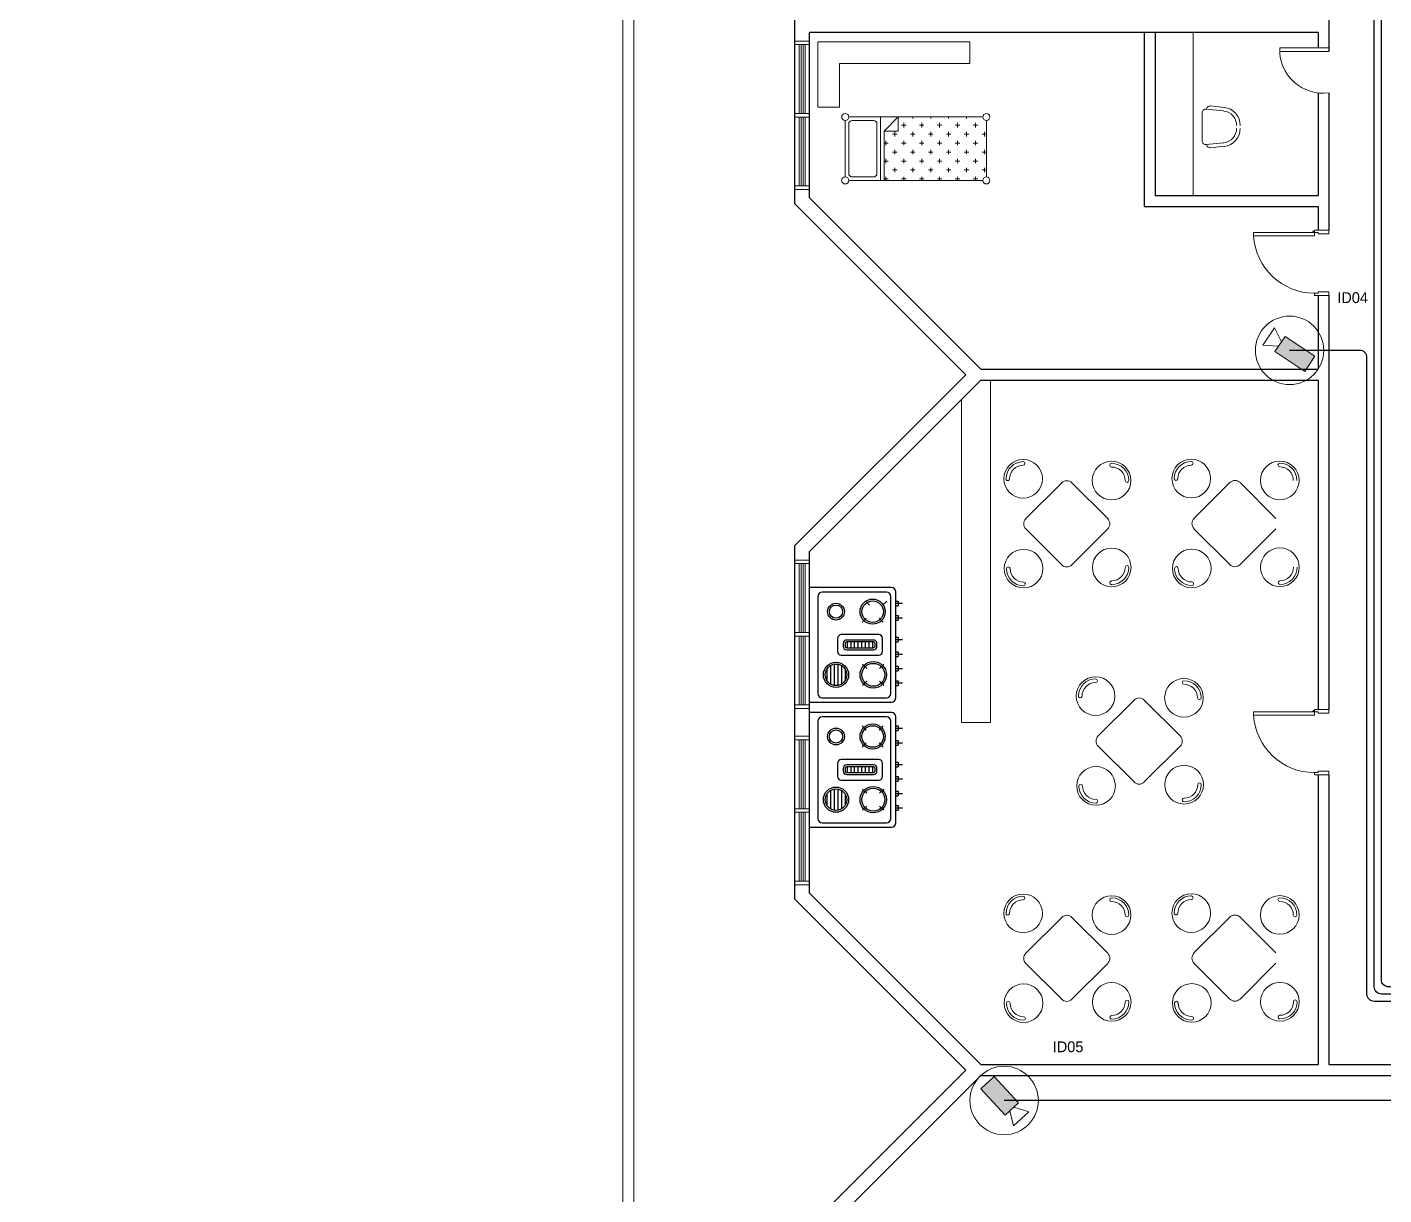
# Model space of a CAD drawing. Extents: x -59 to 582, y -1177 to 100.
# Drawn here: x -2.9 to 15.83, y -51.55 to -35.43 of the extents above; entities that cross this region are included whole.
import ezdxf
from ezdxf.enums import TextEntityAlignment as Align

# ---------------------------------------------------------------- set-up
doc = ezdxf.new("R2010")
doc.units = 0
doc.header["$LTSCALE"] = 0.15
doc.layers.get('0').update_dxf_attribs({"color": 252})
for name, color, linetype in [('0 CCTV', 252, 'Continuous'), ('0 sockets', 252, 'Continuous'), ('AUTOINCR', 7, 'Continuous'), ('CCTV', 4, 'Continuous'), ('FIX', 252, 'Continuous')]:
    doc.layers.add(name, color=color, linetype=linetype)
for name, color, linetype, lineweight in [('anal', 252, 'Continuous', 20), ('DOOR', 252, 'Continuous', 20), ('E-LT-CKT-NM', 7, 'Continuous', 30), ('FUR', 252, 'Continuous', 9), ('sofa', 252, 'Continuous', 9), ('T-CCTV', 7, 'Continuous', 0), ('wall', 252, 'Continuous', 30)]:
    doc.layers.add(name, color=color, linetype=linetype, lineweight=lineweight)
doc.styles.add('SDC-TEXT-ARB', font='sdc-arb.shx')

# ---------------------------------------------------------------- blocks, each defined once
blk = doc.blocks.new('D90')
at = {"layer": 'DOOR'}
for points in [[(0.03, 0.2), (0.03, 1.04), (0.078, 1.04), (0.078, 0.2)], [(0.03, 0.2), (0, 0.2), (0, 0), (0.05, 0), (0.05, 0.15), (0.03, 0.15)], [(0.87, 0.2), (0.9, 0.2), (0.9, 0), (0.85, 0), (0.85, 0.15), (0.87, 0.15)]]:
    blk.add_lwpolyline(points, close=True, dxfattribs=at)
blk.add_circle((0.02, 0.21), 0.01, dxfattribs=at)
blk.add_arc((0.025, 0.197), 0.845, 0.2218, 86.3889, dxfattribs=at)
blk = doc.blocks.new('*X25')
at = {"color": 0}
for p, q in [((0.15, 0.5376), (0.15, 0.6673)), ((0.175, 0.5287), (0.175, 0.6762)), ((0.2, 0.5288), (0.2, 0.6761)), ((0.225, 0.5379), (0.225, 0.667)), ((0.125, 0.5611), (0.125, 0.6438)), ((0.25, 0.5618), (0.25, 0.6431))]:
    blk.add_line(p, q, dxfattribs=at)
blk = doc.blocks.new('ARCH')
at = {"layer": 'anal'}
for p, q in [((5.325, 326.925), (5.325, 377.4)), ((5.475, 327.075), (5.475, 368.325)), ((7.8, 353.208), (7.7, 353.208)), ((7.8, 353.208), (7.9, 353.208)), ((7.7, 353.158), (7.9, 353.158)), ((7.76, 352.208), (7.76, 353.158)), ((7.785, 352.208), (7.785, 353.158)), ((7.8, 353.158), (7.9, 353.158)), ((7.815, 352.208), (7.815, 353.158)), ((7.84, 352.208), (7.84, 353.158)), ((7.7, 352.208), (7.9, 352.208)), ((7.7, 352.158), (7.9, 352.158)), ((7.76, 351.208), (7.76, 352.158)), ((7.785, 351.208), (7.785, 352.158)), ((7.815, 351.208), (7.815, 352.158)), ((7.84, 351.208), (7.84, 352.158)), ((7.9, 352.208), (7.9, 352.158)), ((7.7, 351.208), (7.9, 351.208)), ((7.8, 351.158), (7.7, 351.158)), ((7.8, 351.208), (7.9, 351.208)), ((7.8, 351.158), (7.9, 351.158)), ((7.8, 346.042), (7.7, 346.042)), ((7.7, 345.992), (7.9, 345.992)), ((7.76, 345.042), (7.76, 345.992)), ((7.785, 345.042), (7.785, 345.992)), ((7.8, 346.042), (7.9, 346.042)), ((7.8, 345.992), (7.9, 345.992)), ((7.815, 345.042), (7.815, 345.992)), ((7.84, 345.042), (7.84, 345.992)), ((7.7, 345.042), (7.9, 345.042)), ((7.7, 344.992), (7.9, 344.992)), ((7.76, 344.042), (7.76, 344.992)), ((7.785, 344.042), (7.785, 344.992)), ((7.815, 344.042), (7.815, 344.992)), ((7.84, 344.042), (7.84, 344.992)), ((7.9, 345.042), (7.9, 344.992)), ((7.7, 344.042), (7.9, 344.042)), ((7.8, 344.042), (7.9, 344.042)), ((7.8, 343.992), (7.7, 343.992)), ((7.8, 343.992), (7.9, 343.992)), ((7.8, 343.608), (7.7, 343.608)), ((7.7, 343.558), (7.9, 343.558)), ((7.76, 342.608), (7.76, 343.558)), ((7.785, 342.608), (7.785, 343.558)), ((7.8, 343.608), (7.9, 343.608)), ((7.8, 343.558), (7.9, 343.558)), ((7.815, 342.608), (7.815, 343.558)), ((7.84, 342.608), (7.84, 343.558)), ((7.7, 342.608), (7.9, 342.608)), ((7.7, 342.558), (7.9, 342.558)), ((7.76, 341.608), (7.76, 342.558)), ((7.785, 341.608), (7.785, 342.558)), ((7.815, 341.608), (7.815, 342.558)), ((7.84, 341.608), (7.84, 342.558)), ((7.9, 342.608), (7.9, 342.558)), ((7.7, 341.608), (7.9, 341.608)), ((7.8, 341.608), (7.9, 341.608)), ((7.8, 341.558), (7.7, 341.558)), ((7.8, 341.558), (7.9, 341.558))]:
    blk.add_line(p, q, dxfattribs=at)
at = {"layer": 'FIX', "ltscale": 1000}
for p, q in [((9.033, 345.662), (7.9, 345.662)), ((8.019, 345.54), (8.019, 344.2)), ((8.965, 345.6), (8.079, 345.6)), ((9.025, 344.2), (9.025, 345.54)), ((9.093, 344.138), (9.093, 345.602)), ((8.733, 345.417), (8.675, 345.476)), ((8.909, 345.417), (8.968, 345.476)), ((9.128, 345.476), (9.128, 345.411)), ((8.686, 345.241), (8.628, 345.182)), ((8.863, 345.241), (8.921, 345.182)), ((9.128, 345.276), (9.128, 345.211)), ((9.128, 344.976), (9.128, 344.911)), ((8.421, 344.91), (8.421, 344.83)), ((8.471, 344.91), (8.471, 344.83)), ((8.521, 344.91), (8.521, 344.83)), ((8.571, 344.91), (8.571, 344.83)), ((8.621, 344.91), (8.621, 344.83)), ((8.671, 344.91), (8.671, 344.83)), ((8.721, 344.91), (8.721, 344.83)), ((8.771, 344.91), (8.771, 344.83)), ((9.128, 344.776), (9.128, 344.711)), ((8.695, 344.545), (8.636, 344.604)), ((8.871, 344.545), (8.93, 344.604)), ((9.128, 344.576), (9.128, 344.511)), ((8.695, 344.369), (8.636, 344.31)), ((8.871, 344.369), (8.93, 344.31)), ((9.128, 344.376), (9.128, 344.311)), ((7.9, 344.078), (9.033, 344.078)), ((8.079, 344.14), (8.965, 344.14)), ((9.033, 343.937), (7.9, 343.937)), ((8.965, 343.876), (8.079, 343.876)), ((9.093, 342.414), (9.093, 343.877)), ((8.019, 343.816), (8.019, 342.475)), ((8.686, 343.693), (8.628, 343.751)), ((8.863, 343.693), (8.921, 343.751)), ((9.025, 342.475), (9.025, 343.816)), ((9.128, 343.752), (9.128, 343.687)), ((8.686, 343.516), (8.628, 343.458)), ((8.863, 343.516), (8.921, 343.458)), ((9.128, 343.552), (9.128, 343.487)), ((8.421, 343.186), (8.421, 343.106)), ((8.471, 343.186), (8.471, 343.106)), ((8.521, 343.186), (8.521, 343.106)), ((8.571, 343.186), (8.571, 343.106)), ((8.621, 343.186), (8.621, 343.106)), ((8.671, 343.186), (8.671, 343.106)), ((8.721, 343.186), (8.721, 343.106)), ((8.771, 343.186), (8.771, 343.106)), ((9.128, 343.252), (9.128, 343.187)), ((9.128, 343.052), (9.128, 342.987)), ((8.695, 342.821), (8.636, 342.879)), ((8.871, 342.821), (8.93, 342.879)), ((9.128, 342.852), (9.128, 342.787)), ((8.695, 342.644), (8.636, 342.586)), ((8.871, 342.644), (8.93, 342.586)), ((9.128, 342.652), (9.128, 342.587)), ((7.9, 342.354), (9.033, 342.354)), ((8.079, 342.415), (8.965, 342.415))]:
    blk.add_line(p, q, dxfattribs=at)
for points in [[(9.093, 345.476), (9.128, 345.476)], [(9.093, 345.444), (9.187, 345.444)], [(9.093, 345.411), (9.128, 345.411)], [(9.093, 345.276), (9.128, 345.276)], [(9.093, 345.244), (9.187, 345.244)], [(9.093, 345.211), (9.128, 345.211)], [(9.093, 344.976), (9.128, 344.976)], [(9.093, 344.944), (9.187, 344.944)], [(9.093, 344.911), (9.128, 344.911)], [(9.093, 344.776), (9.128, 344.776)], [(9.093, 344.744), (9.187, 344.744)], [(9.093, 344.711), (9.128, 344.711)], [(9.093, 344.576), (9.128, 344.576)], [(9.093, 344.544), (9.187, 344.544)], [(9.093, 344.511), (9.128, 344.511)], [(9.093, 344.376), (9.128, 344.376)], [(9.093, 344.344), (9.187, 344.344)], [(9.093, 344.311), (9.128, 344.311)], [(9.093, 343.752), (9.128, 343.752)], [(9.093, 343.719), (9.187, 343.719)], [(9.093, 343.687), (9.128, 343.687)], [(9.093, 343.552), (9.128, 343.552)], [(9.093, 343.519), (9.187, 343.519)], [(9.093, 343.487), (9.128, 343.487)], [(9.093, 343.252), (9.128, 343.252)], [(9.093, 343.219), (9.187, 343.219)], [(9.093, 343.187), (9.128, 343.187)], [(9.093, 343.052), (9.128, 343.052)], [(9.093, 343.019), (9.187, 343.019)], [(9.093, 342.987), (9.128, 342.987)], [(9.093, 342.852), (9.128, 342.852)], [(9.093, 342.819), (9.187, 342.819)], [(9.093, 342.787), (9.128, 342.787)], [(9.093, 342.652), (9.128, 342.652)], [(9.093, 342.619), (9.187, 342.619)], [(9.093, 342.587), (9.128, 342.587)]]:
    blk.add_lwpolyline(points, dxfattribs=at)
for points in [[(8.291, 344.962), (8.291, 344.777, 0.414214), (8.341, 344.727), (8.86, 344.727, 0.414214), (8.91, 344.777), (8.91, 344.962, 0.414214), (8.86, 345.012), (8.341, 345.012, 0.414214)], [(8.366, 344.887), (8.366, 344.853, 0.414214), (8.416, 344.803), (8.784, 344.803, 0.414214), (8.834, 344.853), (8.834, 344.887, 0.414214), (8.784, 344.937), (8.416, 344.937, 0.414214)], [(8.393, 344.887), (8.393, 344.853, 0.414214), (8.416, 344.83), (8.784, 344.83, 0.414214), (8.807, 344.853), (8.807, 344.887, 0.414214), (8.784, 344.91), (8.416, 344.91, 0.414214)], [(8.291, 343.238), (8.291, 343.053, 0.414214), (8.341, 343.003), (8.86, 343.003, 0.414214), (8.91, 343.053), (8.91, 343.238, 0.414214), (8.86, 343.288), (8.341, 343.288, 0.414214)], [(8.366, 343.163), (8.366, 343.129, 0.414214), (8.416, 343.079), (8.784, 343.079, 0.414214), (8.834, 343.129), (8.834, 343.163, 0.414214), (8.784, 343.213), (8.416, 343.213, 0.414214)], [(8.393, 343.163), (8.393, 343.129, 0.414214), (8.416, 343.106), (8.784, 343.106, 0.414214), (8.807, 343.129), (8.807, 343.163, 0.414214), (8.784, 343.186), (8.416, 343.186, 0.414214)]]:
    blk.add_lwpolyline(points, format="xyb", close=True, dxfattribs=at)
for centre, radius in [((8.268, 345.329), 0.116), ((8.268, 345.329), 0.0914), ((8.774, 345.329), 0.174), ((8.774, 345.329), 0.149), ((8.268, 344.457), 0.174), ((8.268, 344.457), 0.149), ((8.783, 344.457), 0.183), ((8.783, 344.457), 0.158), ((8.268, 343.605), 0.116), ((8.268, 343.605), 0.0914), ((8.774, 343.605), 0.174), ((8.774, 343.605), 0.149), ((8.268, 342.733), 0.174), ((8.783, 342.733), 0.183), ((8.268, 342.733), 0.149), ((8.783, 342.733), 0.158)]:
    blk.add_circle(centre, radius, dxfattribs=at)
for centre, start, end in [((8.079, 345.54), 90, 180), ((8.965, 345.54), 0, 90), ((9.033, 345.602), 0, 90), ((8.079, 344.2), 180, 270), ((8.965, 344.2), 270, 0), ((9.033, 344.138), 270, 0), ((8.079, 343.816), 90, 180), ((8.965, 343.816), 0, 90), ((9.033, 343.877), 0, 90), ((8.079, 342.475), 180, 270), ((8.965, 342.475), 270, 0), ((9.033, 342.414), 270, 0)]:
    blk.add_arc(centre, 0.06, start, end, dxfattribs=at)
at = {"layer": 'FUR'}
for p, q in [((13.2, 353.325), (13.2, 351.075)), ((8.016, 353.196), (8.016, 352.296)), ((10.116, 353.196), (8.016, 353.196)), ((10.116, 352.896), (10.116, 353.196)), ((8.316, 352.296), (8.316, 352.896)), ((8.316, 352.896), (10.116, 352.896)), ((8.016, 352.296), (8.316, 352.296)), ((13.38, 352.268), (13.622, 352.242)), ((13.441, 352.312), (13.628, 352.292)), ((13.326, 352.218), (13.326, 351.827)), ((13.38, 351.778), (13.622, 351.804)), ((13.441, 351.734), (13.628, 351.754)), ((10.4, 348.525), (10.4, 343.8)), ((10, 343.8), (10, 348.259)), ((10.89, 346.613), (11.385, 347.108)), ((11.526, 347.108), (12.021, 346.613)), ((13.212, 346.616), (13.707, 347.111)), ((13.849, 347.111), (14.344, 346.616)), ((11.385, 345.977), (10.89, 346.472)), ((12.021, 346.472), (11.526, 345.977)), ((13.707, 345.979), (13.212, 346.474)), ((14.344, 346.474), (13.849, 345.979)), ((11.89, 343.613), (12.385, 344.108)), ((12.526, 344.108), (13.021, 343.613)), ((10.4, 343.8), (10, 343.8)), ((12.385, 342.977), (11.89, 343.472)), ((13.021, 343.472), (12.526, 342.977)), ((10.89, 340.613), (11.385, 341.108)), ((11.526, 341.108), (12.021, 340.613)), ((13.212, 340.616), (13.707, 341.111)), ((13.849, 341.111), (14.344, 340.616)), ((11.385, 339.977), (10.89, 340.472)), ((12.021, 340.472), (11.526, 339.977)), ((13.707, 339.979), (13.212, 340.474)), ((14.344, 340.474), (13.849, 339.979))]:
    blk.add_line(p, q, dxfattribs=at)
for centre in [(10.853, 347.163), (12.074, 347.139), (13.175, 347.166), (14.397, 347.141), (10.859, 345.923), (12.076, 345.94), (13.182, 345.926), (14.399, 345.942), (11.853, 344.163), (13.074, 344.139), (11.859, 342.923), (13.076, 342.94), (10.853, 341.163), (12.074, 341.139), (13.175, 341.166), (14.397, 341.141), (10.859, 339.923), (12.076, 339.94), (13.182, 339.926), (14.399, 339.942)]:
    blk.add_circle(centre, 0.267, dxfattribs=at)
for centre, radius, start, end in [((13.376, 352.218), 0.05, 85.0303, 180), ((13.435, 352.262), 0.05, 83.857, 180), ((13.601, 352.043), 0.25, 0, 83.857), ((13.601, 352.043), 0.2, 0, 83.857), ((13.601, 352.002), 0.2, 276.143, 0), ((13.601, 352.002), 0.25, 276.143, 0), ((13.376, 351.827), 0.05, 180, 274.9697), ((13.435, 351.784), 0.05, 180, 276.143), ((10.853, 347.163), 0.237, 89.9577, 179.9577), ((10.853, 347.375), 0.025, 269.9577, 89.9577), ((13.175, 347.166), 0.237, 89.9577, 179.9577), ((13.176, 347.378), 0.025, 269.9577, 89.9577), ((10.853, 347.163), 0.187, 89.9577, 179.9577), ((12.074, 347.351), 0.025, 90, 270), ((12.074, 347.139), 0.237, 360, 90), ((12.074, 347.139), 0.187, 360, 90), ((13.175, 347.166), 0.187, 89.9577, 179.9577), ((14.397, 347.354), 0.025, 90, 270), ((14.397, 347.141), 0.237, 360, 90), ((14.397, 347.141), 0.187, 360, 90), ((10.64, 347.163), 0.025, 179.9577, 359.9577), ((11.455, 347.037), 0.1, 45, 135), ((12.287, 347.139), 0.025, 180, 360), ((12.963, 347.166), 0.025, 179.9577, 359.9577), ((13.778, 347.04), 0.1, 45, 135), ((10.96, 346.542), 0.1, 135, 225), ((11.95, 346.542), 0.1, 315, 45), ((13.283, 346.545), 0.1, 135, 225), ((10.647, 345.923), 0.025, 0, 180), ((10.859, 345.923), 0.237, 180, 270), ((10.859, 345.923), 0.187, 180, 270), ((11.455, 346.047), 0.1, 225, 315), ((12.076, 345.94), 0.237, 270.0423, 0.0423), ((12.076, 345.94), 0.187, 270.0423, 0.0423), ((12.288, 345.94), 0.025, 0.0423, 180.0423), ((12.969, 345.926), 0.025, 0, 180), ((13.182, 345.926), 0.237, 180, 270), ((13.182, 345.926), 0.187, 180, 270), ((13.778, 346.05), 0.1, 225, 315), ((14.399, 345.942), 0.187, 270.0423, 0.0423), ((14.399, 345.942), 0.237, 270.0423, 0.0423), ((10.859, 345.711), 0.025, 270, 90), ((12.076, 345.727), 0.025, 90.0423, 270.0423), ((13.182, 345.714), 0.025, 270, 90), ((14.399, 345.73), 0.025, 90.0423, 270.0423), ((11.853, 344.163), 0.237, 89.9577, 179.9577), ((11.853, 344.375), 0.025, 269.9577, 89.9577), ((11.853, 344.163), 0.187, 89.9577, 179.9577), ((13.074, 344.351), 0.025, 90, 270), ((13.074, 344.139), 0.237, 360, 90), ((13.074, 344.139), 0.187, 360, 90), ((11.64, 344.163), 0.025, 179.9577, 359.9577), ((12.455, 344.037), 0.1, 45, 135), ((13.287, 344.139), 0.025, 180, 360), ((11.96, 343.542), 0.1, 135, 225), ((12.95, 343.542), 0.1, 315, 45), ((11.647, 342.923), 0.025, 0, 180), ((11.859, 342.923), 0.237, 180, 270), ((11.859, 342.923), 0.187, 180, 270), ((12.455, 343.047), 0.1, 225, 315), ((13.076, 342.94), 0.237, 270.0423, 0.0423), ((13.076, 342.94), 0.187, 270.0423, 0.0423), ((13.288, 342.94), 0.025, 0.0423, 180.0423), ((11.859, 342.711), 0.025, 270, 90), ((13.076, 342.727), 0.025, 90.0423, 270.0423), ((10.853, 341.163), 0.237, 89.9577, 179.9577), ((10.853, 341.375), 0.025, 269.9577, 89.9577), ((13.175, 341.166), 0.237, 89.9577, 179.9577), ((13.176, 341.378), 0.025, 269.9577, 89.9577), ((10.853, 341.163), 0.187, 89.9577, 179.9577), ((12.074, 341.351), 0.025, 90, 270), ((12.074, 341.139), 0.237, 360, 90), ((12.074, 341.139), 0.187, 360, 90), ((13.175, 341.166), 0.187, 89.9577, 179.9577), ((14.397, 341.354), 0.025, 90, 270), ((14.397, 341.141), 0.237, 360, 90), ((14.397, 341.141), 0.187, 360, 90), ((10.64, 341.163), 0.025, 179.9577, 359.9577), ((11.455, 341.037), 0.1, 45, 135), ((12.287, 341.139), 0.025, 180, 360), ((12.963, 341.166), 0.025, 179.9577, 359.9577), ((13.778, 341.04), 0.1, 45, 135), ((14.609, 341.141), 0.025, 180, 360), ((10.96, 340.542), 0.1, 135, 225), ((11.95, 340.542), 0.1, 315, 45), ((13.283, 340.545), 0.1, 135, 225), ((10.647, 339.923), 0.025, 0, 180), ((10.859, 339.923), 0.237, 180, 270), ((10.859, 339.923), 0.187, 180, 270), ((11.455, 340.047), 0.1, 225, 315), ((12.076, 339.94), 0.237, 270.0423, 0.0423), ((12.076, 339.94), 0.187, 270.0423, 0.0423), ((12.288, 339.94), 0.025, 0.0423, 180.0423), ((12.969, 339.926), 0.025, 0, 180), ((13.182, 339.926), 0.237, 180, 270), ((13.182, 339.926), 0.187, 180, 270), ((13.778, 340.05), 0.1, 225, 315), ((14.399, 339.942), 0.187, 270.0423, 0.0423), ((14.399, 339.942), 0.237, 270.0423, 0.0423), ((14.611, 339.943), 0.025, 0.0423, 180.0423), ((10.859, 339.711), 0.025, 270, 90), ((12.076, 339.727), 0.025, 90.0423, 270.0423), ((13.182, 339.714), 0.025, 270, 90), ((14.399, 339.73), 0.025, 90.0423, 270.0423)]:
    blk.add_arc(centre, radius, start, end, dxfattribs=at)
at = {"layer": 'sofa'}
for p, q in [((15.075, 353.112), (14.396, 353.112)), ((15.075, 353.062), (14.396, 353.062)), ((8.395, 351.331), (8.395, 352.111)), ((8.444, 352.16), (10.296, 352.16)), ((8.492, 352.111), (8.785, 352.111)), ((8.882, 351.283), (8.882, 352.16)), ((9.126, 352.16), (8.931, 351.965)), ((9.126, 351.965), (9.126, 352.16)), ((9.204, 352.016), (9.204, 352.078)), ((9.328, 352.14), (9.328, 352.16)), ((9.452, 352.016), (9.452, 352.078)), ((9.576, 352.14), (9.576, 352.16)), ((9.699, 352.016), (9.699, 352.078)), ((9.823, 352.14), (9.823, 352.16)), ((9.947, 352.016), (9.947, 352.078)), ((10.071, 352.14), (10.071, 352.16)), ((10.195, 352.016), (10.195, 352.078)), ((10.345, 352.111), (10.345, 351.331)), ((8.444, 351.38), (8.444, 352.063)), ((8.834, 351.38), (8.834, 352.063)), ((8.931, 351.965), (9.126, 351.965)), ((8.931, 351.283), (8.931, 351.965)), ((9.111, 351.923), (9.049, 351.923)), ((9.08, 351.892), (9.08, 351.954)), ((9.235, 352.047), (9.173, 352.047)), ((9.359, 351.923), (9.297, 351.923)), ((9.328, 351.892), (9.328, 351.954)), ((9.483, 352.047), (9.421, 352.047)), ((9.606, 351.923), (9.545, 351.923)), ((9.576, 351.892), (9.576, 351.954)), ((9.73, 352.047), (9.668, 352.047)), ((9.854, 351.923), (9.792, 351.923)), ((9.823, 351.892), (9.823, 351.954)), ((9.978, 352.047), (9.916, 352.047)), ((10.102, 351.923), (10.04, 351.923)), ((10.071, 351.892), (10.071, 351.954)), ((10.226, 352.047), (10.164, 352.047)), ((10.345, 351.923), (10.288, 351.923)), ((10.318, 351.892), (10.318, 351.954)), ((8.987, 351.799), (8.931, 351.799)), ((8.956, 351.768), (8.956, 351.83)), ((9.08, 351.644), (9.08, 351.706)), ((9.235, 351.799), (9.173, 351.799)), ((9.204, 351.768), (9.204, 351.83)), ((9.328, 351.644), (9.328, 351.706)), ((9.483, 351.799), (9.421, 351.799)), ((9.452, 351.768), (9.452, 351.83)), ((9.576, 351.644), (9.576, 351.706)), ((9.73, 351.799), (9.668, 351.799)), ((9.699, 351.768), (9.699, 351.83)), ((9.823, 351.644), (9.823, 351.706)), ((9.978, 351.799), (9.916, 351.799)), ((9.947, 351.768), (9.947, 351.83)), ((10.071, 351.644), (10.071, 351.706)), ((10.226, 351.799), (10.164, 351.799)), ((10.195, 351.768), (10.195, 351.83)), ((10.318, 351.644), (10.318, 351.706)), ((8.987, 351.551), (8.931, 351.551)), ((8.956, 351.52), (8.956, 351.582)), ((9.111, 351.675), (9.049, 351.675)), ((9.235, 351.551), (9.173, 351.551)), ((9.204, 351.52), (9.204, 351.582)), ((9.359, 351.675), (9.297, 351.675)), ((9.483, 351.551), (9.421, 351.551)), ((9.452, 351.52), (9.452, 351.582)), ((9.606, 351.675), (9.545, 351.675)), ((9.73, 351.551), (9.668, 351.551)), ((9.699, 351.52), (9.699, 351.582)), ((9.854, 351.675), (9.792, 351.675)), ((9.978, 351.551), (9.916, 351.551)), ((9.947, 351.52), (9.947, 351.582)), ((10.102, 351.675), (10.04, 351.675)), ((10.226, 351.551), (10.164, 351.551)), ((10.195, 351.52), (10.195, 351.582)), ((10.345, 351.675), (10.288, 351.675)), ((8.785, 351.331), (8.492, 351.331)), ((8.956, 351.283), (8.956, 351.335)), ((9.111, 351.428), (9.049, 351.428)), ((9.08, 351.397), (9.08, 351.459)), ((9.204, 351.283), (9.204, 351.335)), ((9.359, 351.428), (9.297, 351.428)), ((9.328, 351.397), (9.328, 351.459)), ((9.452, 351.283), (9.452, 351.335)), ((9.606, 351.428), (9.545, 351.428)), ((9.576, 351.397), (9.576, 351.459)), ((9.699, 351.283), (9.699, 351.335)), ((9.854, 351.428), (9.792, 351.428)), ((9.823, 351.397), (9.823, 351.459)), ((9.947, 351.283), (9.947, 351.335)), ((10.102, 351.428), (10.04, 351.428)), ((10.071, 351.397), (10.071, 351.459)), ((10.195, 351.283), (10.195, 351.335)), ((10.345, 351.428), (10.288, 351.428)), ((10.318, 351.397), (10.318, 351.459)), ((10.296, 351.283), (8.444, 351.283)), ((8.987, 351.304), (8.931, 351.304)), ((9.235, 351.304), (9.173, 351.304)), ((9.483, 351.304), (9.421, 351.304)), ((9.73, 351.304), (9.668, 351.304)), ((9.978, 351.304), (9.916, 351.304)), ((10.226, 351.304), (10.164, 351.304))]:
    blk.add_line(p, q, dxfattribs=at)
for centre, radius in [((8.395, 352.16), 0.0487), ((10.345, 352.16), 0.0488), ((8.395, 351.283), 0.0488), ((10.345, 351.283), 0.0488)]:
    blk.add_circle(centre, radius, dxfattribs=at)
for centre, radius, start, end in [((14.995, 353.087), 0.6, 177.612, 277.6539), ((8.492, 352.063), 0.0488, 90, 180), ((8.785, 352.063), 0.0488, 0, 90), ((8.492, 351.38), 0.0488, 180, 270), ((8.785, 351.38), 0.0488, 270, 0)]:
    blk.add_arc(centre, radius, start, end, dxfattribs=at)
at = {"layer": 'wall'}
for p, q in [((7.7, 350.959), (7.7, 355.841)), ((15.075, 353.738), (15.075, 353.062)), ((7.9, 351.041), (7.9, 353.325)), ((14.925, 353.325), (7.9, 353.325)), ((12.525, 353.325), (12.525, 350.925)), ((12.675, 353.325), (12.675, 351.075)), ((14.925, 353.325), (14.925, 353.112)), ((14.925, 352.491), (14.925, 351.075)), ((15.075, 352.493), (15.075, 350.596)), ((10.059, 348.6), (7.7, 350.959)), ((10.266, 348.675), (7.9, 351.041)), ((12.675, 351.075), (14.925, 351.075)), ((12.525, 350.925), (14.925, 350.925)), ((14.925, 350.925), (14.925, 350.596)), ((14.925, 349.696), (14.925, 348.675)), ((15.075, 349.696), (15.075, 343.976)), ((7.7, 346.241), (10.059, 348.6)), ((7.9, 346.159), (10.266, 348.525)), ((10.266, 348.675), (14.925, 348.675)), ((10.266, 348.525), (14.925, 348.525)), ((14.925, 348.525), (14.925, 343.976)), ((7.7, 341.359), (7.7, 346.241)), ((7.9, 341.441), (7.9, 346.159)), ((14.925, 343.076), (14.925, 339.075)), ((15.075, 343.076), (15.075, 339.075)), ((10.266, 339.075), (7.9, 341.441)), ((10.059, 339), (7.7, 341.359)), ((7.7, 336.641), (10.059, 339)), ((10.266, 339.075), (14.925, 339.075)), ((15.075, 339.075), (17.25, 339.075)), ((7.9, 336.559), (10.266, 338.925)), ((10.266, 338.925), (17.25, 338.925))]:
    blk.add_line(p, q, dxfattribs=at)
at = {"layer": 'DOOR', "xscale": -1, "rotation": 90}
for p in [(15.075, 350.596), (15.075, 343.976)]:
    blk.add_blockref('D90', p, dxfattribs=at)
at = {"layer": 'FIX', "ltscale": 1000, "xscale": -2, "yscale": 2, "zscale": 2, "rotation": 180}
for p in [(7.893, 345.662), (7.893, 343.937)]:
    blk.add_blockref('*X25', p, dxfattribs=at)
blk = doc.blocks.new('LEGEND_dwg_CCTV DOME-1155345-TELECOMMUNICATION LEGEND_ GENERAL NOTES _SYMBOLS _ ABBREVIATIONS')
at = {"layer": 'T-CCTV'}
blk.add_hatch(color=256, dxfattribs=at).paths.add_polyline_path([(255, -95), (-120, -95), (-120, 95), (255, 95)], flags=0)
at = {"layer": 'T-CCTV', "flags": 128}
for points in [[(-120, 28), (-262, 108), (-262, -108), (-120, -28)], [(255, -95), (255, 95), (-120, 95), (-120, -95), (255, -95)]]:
    blk.add_lwpolyline(points, dxfattribs=at)
at = {"layer": 'T-CCTV'}
blk.add_circle((0, 0), 358, dxfattribs=at)
blk = doc.blocks.new('ID CAMERA')
at = {"layer": 'CCTV', "color": 6, "xscale": 1.150579243575653, "yscale": 1.150579243575653, "zscale": 1.150579243575653}
blk.add_blockref('LEGEND_dwg_CCTV DOME-1155345-TELECOMMUNICATION LEGEND_ GENERAL NOTES _SYMBOLS _ ABBREVIATIONS', (0, 0), dxfattribs=at)
at = {"layer": 'E-LT-CKT-NM', "color": 1, "style": 'SDC-TEXT-ARB'}
blk.add_attdef('ID', (-127, 492), '', height=326, dxfattribs=at)
blk = doc.blocks.new('EE')
at = {"layer": '0 sockets'}
h = blk.add_hatch(color=6, dxfattribs=at)
h.dxf.hatch_style = 1
h.paths.add_polyline_path([(582.394, 81.841), (-59.115, 81.841), (-59.115, -114.582), (582.394, -114.582)])
h.paths.add_polyline_path([(577.394, 76.841), (577.394, -109.582), (-54.115, -109.582), (-54.115, 76.841)], flags=16)
h.paths.add_polyline_path([(408.026, -15.139, -1), (406.517, -15.139, -1)], flags=0)
h.paths.add_polyline_path([(457.783, -31.119, 0.414214), (457.683, -31.019), (444.311, -31.019, 0.414214), (444.211, -31.119), (444.211, -48.447), (415.834, -48.447), (415.834, -19.483), (417.425, -19.483, 0.414214), (417.525, -19.383), (417.525, -15.239, 0.414214), (417.425, -15.139), (407.274, -15.139), (407.271, -15.893), (407.271, -15.139), (417.525, -15.139), (417.525, -19.483), (415.934, -19.483, 0.414214), (415.834, -19.583), (415.834, -48.347, 0.414214), (415.934, -48.447), (444.111, -48.447, 0.414214), (444.211, -48.347), (444.211, -31.019), (457.783, -31.019)], flags=0)
h.paths.add_polyline_path([(244.611, -46.068), (244.611, -46.014), (244.523, -46.014, -0.279526)], flags=0)
h.paths.add_polyline_path([(404.69, 26.947), (525.035, 26.947), (525.035, 46.285), (404.69, 46.285)], flags=8)
h.paths.add_polyline_path([(202.644, 24.078), (289.319, 24.078), (289.319, 38.411), (202.644, 38.411)], flags=8)
h.paths.add_polyline_path([(30.92, 26.429), (112.59, 26.429), (112.59, 40.761), (30.92, 40.761)], flags=8)
h.paths.add_polyline_path([(441.881, -10.206), (442.216, -10.206), (442.216, -9.756), (441.881, -9.756)], flags=8)
h.paths.add_polyline_path([(422.272, -10.246), (422.622, -10.246), (422.622, -9.796), (422.272, -9.796)], flags=8)
h.paths.add_polyline_path([(406.509, -14.41), (406.859, -14.41), (406.859, -13.96), (406.509, -13.96)], flags=8)
h.paths.add_polyline_path([(406.21, -35.713), (406.546, -35.713), (406.546, -35.263), (406.21, -35.263)], flags=8)
h.paths.add_polyline_path([(422.841, -60.607), (423.191, -60.607), (423.191, -60.157), (422.841, -60.157)], flags=8)
h.paths.add_polyline_path([(442.391, -60.84), (442.755, -60.84), (442.755, -60.39), (442.391, -60.39)], flags=8)
h.paths.add_polyline_path([(456.844, -54.1), (457.194, -54.1), (457.194, -53.65), (456.844, -53.65)], flags=8)
h.paths.add_polyline_path([(470.858, -50.81), (471.208, -50.81), (471.208, -50.36), (470.858, -50.36)], flags=8)
h.paths.add_polyline_path([(490.123, -50.756), (490.345, -50.756), (490.345, -50.306), (490.123, -50.306)], flags=8)
h.paths.add_polyline_path([(225.509, -20.343), (226.134, -20.343), (226.134, -20.118), (225.509, -20.118)], flags=8)
h.paths.add_polyline_path([(233.7, -19.938), (234.325, -19.938), (234.325, -19.713), (233.7, -19.713)], flags=8)
h.paths.add_polyline_path([(241.875, -19.552), (242.5, -19.552), (242.5, -19.327), (241.875, -19.327)], flags=8)
h.paths.add_polyline_path([(245.171, -24.632), (245.796, -24.632), (245.796, -24.407), (245.171, -24.407)], flags=8)
h.paths.add_polyline_path([(247.813, -19.255), (248.438, -19.255), (248.438, -19.03), (247.813, -19.03)], flags=8)
h.paths.add_polyline_path([(249.648, -13.387), (250.273, -13.387), (250.273, -13.162), (249.648, -13.162)], flags=8)
h.paths.add_polyline_path([(257.323, -15.794), (257.948, -15.794), (257.948, -15.569), (257.323, -15.569)], flags=8)
h.paths.add_polyline_path([(257.582, -13.183), (258.157, -13.183), (258.157, -12.958), (257.582, -12.958)], flags=8)
h.paths.add_polyline_path([(264.064, -13.101), (264.664, -13.101), (264.664, -12.876), (264.064, -12.876)], flags=8)
h.paths.add_polyline_path([(288.789, -40.902), (289.364, -40.902), (289.364, -40.677), (288.789, -40.677)], flags=8)
h.paths.add_polyline_path([(280.687, -41.005), (281.262, -41.005), (281.262, -40.78), (280.687, -40.78)], flags=8)
h.paths.add_polyline_path([(270.864, -40.875), (271.439, -40.875), (271.439, -40.65), (270.864, -40.65)], flags=8)
h.paths.add_polyline_path([(261.434, -40.771), (262.009, -40.771), (262.009, -40.546), (261.434, -40.546)], flags=8)
h.paths.add_polyline_path([(254.764, -40.853), (255.339, -40.853), (255.339, -40.628), (254.764, -40.628)], flags=8)
h.paths.add_polyline_path([(247.008, -40.845), (247.583, -40.845), (247.583, -40.62), (247.008, -40.62)], flags=8)
h.paths.add_polyline_path([(245.852, -36.479), (246.427, -36.479), (246.427, -36.254), (245.852, -36.254)], flags=8)
h.paths.add_polyline_path([(243.934, -41.639), (244.509, -41.639), (244.509, -41.414), (243.934, -41.414)], flags=8)
h.paths.add_polyline_path([(245.534, -46.587), (246.059, -46.587), (246.059, -46.362), (245.534, -46.362)], flags=8)
h.paths.add_polyline_path([(245.361, -51.832), (245.911, -51.832), (245.911, -51.607), (245.361, -51.607)], flags=8)
h.paths.add_polyline_path([(239.721, -52.272), (240.321, -52.272), (240.321, -52.047), (239.721, -52.047)], flags=8)
h.paths.add_polyline_path([(232.069, -52.917), (232.669, -52.917), (232.669, -52.692), (232.069, -52.692)], flags=8)
h.paths.add_polyline_path([(225.559, -53.646), (226.159, -53.646), (226.159, -53.421), (225.559, -53.421)], flags=8)
h.paths.add_polyline_path([(227.614, -48.128), (228.214, -48.128), (228.214, -47.903), (227.614, -47.903)], flags=8)
h.paths.add_polyline_path([(219.528, -49.489), (220.128, -49.489), (220.128, -49.264), (219.528, -49.264)], flags=8)
h.paths.add_polyline_path([(217.77, -44.284), (218.37, -44.284), (218.37, -44.059), (217.77, -44.059)], flags=8)
h.paths.add_polyline_path([(216.443, -34.713), (217.043, -34.713), (217.043, -34.488), (216.443, -34.488)], flags=8)
h.paths.add_polyline_path([(216.799, -27.091), (217.399, -27.091), (217.399, -26.866), (216.799, -26.866)], flags=8)
h.paths.add_polyline_path([(216.729, -21.755), (217.279, -21.755), (217.279, -21.53), (216.729, -21.53)], flags=8)
h.paths.add_polyline_path([(84.862, -42.445), (85.387, -42.445), (85.387, -42.22), (84.862, -42.22)], flags=8)
h.paths.add_polyline_path([(82.46, -48.761), (83.01, -48.761), (83.01, -48.536), (82.46, -48.536)], flags=8)
h.paths.add_polyline_path([(78.417, -48.71), (78.942, -48.71), (78.942, -48.485), (78.417, -48.485)], flags=8)
h.paths.add_polyline_path([(75.547, -42.452), (76.072, -42.452), (76.072, -42.227), (75.547, -42.227)], flags=8)
h.paths.add_polyline_path([(74.019, -42.418), (74.544, -42.418), (74.544, -42.193), (74.019, -42.193)], flags=8)
h.paths.add_polyline_path([(72.86, -48.761), (73.385, -48.761), (73.385, -48.536), (72.86, -48.536)], flags=8)
h.paths.add_polyline_path([(68.651, -48.707), (69.176, -48.707), (69.176, -48.482), (68.651, -48.482)], flags=8)
h.paths.add_polyline_path([(69.271, -42.456), (69.796, -42.456), (69.796, -42.231), (69.271, -42.231)], flags=8)
h.paths.add_polyline_path([(65.66, -42.443), (66.185, -42.443), (66.185, -42.218), (65.66, -42.218)], flags=8)
h.paths.add_polyline_path([(63.354, -48.708), (63.879, -48.708), (63.879, -48.483), (63.354, -48.483)], flags=8)
h.paths.add_polyline_path([(58.957, -48.718), (59.432, -48.718), (59.432, -48.493), (58.957, -48.493)], flags=8)
h.paths.add_polyline_path([(56.584, -43.041), (57.084, -43.041), (57.084, -42.816), (56.584, -42.816)], flags=8)
h.paths.add_polyline_path([(55.215, -39.312), (55.765, -39.312), (55.765, -39.087), (55.215, -39.087)], flags=8)
h.paths.add_polyline_path([(47.25, -39.118), (47.8, -39.118), (47.8, -38.893), (47.25, -38.893)], flags=8)
h.paths.add_polyline_path([(36.681, -56.177), (37.231, -56.177), (37.231, -55.952), (36.681, -55.952)], flags=8)
h.paths.add_polyline_path([(28.093, -56.08), (28.643, -56.08), (28.643, -55.855), (28.093, -55.855)], flags=8)
h.paths.add_polyline_path([(11.224, -49.617), (11.774, -49.617), (11.774, -49.392), (11.224, -49.392)], flags=8)
h.paths.add_polyline_path([(15.154, -39.272), (15.704, -39.272), (15.704, -39.047), (15.154, -39.047)], flags=8)
h.paths.add_polyline_path([(15.215, -30.394), (15.765, -30.394), (15.765, -30.169), (15.215, -30.169)], flags=8)
h.paths.add_polyline_path([(12.584, -22.24), (13.134, -22.24), (13.134, -22.015), (12.584, -22.015)], flags=8)
h.paths.add_polyline_path([(13.44, -29.574), (13.94, -29.574), (13.94, -29.349), (13.44, -29.349)], flags=8)

msp = doc.modelspace()

# ---------------------------------------------------------------- linework, layer by layer
at = {"layer": '0 sockets', "color": 6}
for points in [[(58.083, -35.012), (58.083, -30.891, 0.414214), (57.983, -30.791), (44.119, -30.791, 0.414214), (44.019, -30.891), (44.019, -48.582, -0.414214), (43.919, -48.682), (15.901, -48.682, -0.414214), (15.801, -48.582), (15.801, -30.308, 0.414214), (15.701, -30.208), (12.806, -30.208)], [(57.983, -35.012), (57.983, -30.991, 0.414214), (57.883, -30.891), (44.219, -30.891, 0.414214), (44.119, -30.991), (44.119, -48.682, -0.414214), (44.019, -48.782), (15.801, -48.782, -0.414214), (15.701, -48.682), (15.701, -31.129, 0.414214), (15.601, -31.029), (14.581, -31.029)], [(57.783, -35.012), (57.783, -31.191, 0.414214), (57.683, -31.091), (44.419, -31.091, 0.414214), (44.319, -31.191), (44.319, -48.882, -0.414214), (44.219, -48.982), (17.435, -48.982, 0.414214), (17.335, -49.082), (17.335, -50.151, -0.414214), (17.235, -50.251), (10.59, -50.251)], [(57.883, -35.012), (57.883, -31.091, 0.414214), (57.783, -30.991), (44.319, -30.991, 0.414214), (44.219, -31.091), (44.219, -48.782, -0.414214), (44.119, -48.882), (15.701, -48.882, -0.414214), (15.601, -48.782), (15.601, -39.993, 0.414214), (15.501, -39.893), (14.532, -39.893)]]:
    msp.add_lwpolyline(points, format="xyb", dxfattribs=at)

# ---------------------------------------------------------------- block references
at = {"layer": '0 CCTV', "color": 2}
ref = msp.add_blockref('ID CAMERA', (14.532, -39.893), dxfattribs=dict(at, xscale=0.001147, yscale=0.001147, zscale=0.001147, rotation=326.376818407773))
ref.add_attrib('ID', 'ID', (14.723, -39.343), dxfattribs={"layer": 'E-LT-CKT-NM', "color": 1, "height": 0.00374, "rotation": 326.3768, "style": 'SDC-TEXT-ARB'})
ref = msp.add_blockref('ID CAMERA', (10.59, -50.251), dxfattribs=dict(at, xscale=0.001147, yscale=0.001147, zscale=0.001147, rotation=133.007109468813))
ref.add_attrib('ID', 'ID', (10.276, -50.743), dxfattribs={"layer": 'E-LT-CKT-NM', "color": 1, "height": 0.00374, "rotation": 133.0071, "style": 'SDC-TEXT-ARB'})
at = {"layer": '0 sockets', "color": 3}
for name, p in [('EE', (0, 0)), ('ARCH', (0, -388.83))]:
    msp.add_blockref(name, p, dxfattribs=at)

# ---------------------------------------------------------------- texts
at = {"layer": 'AUTOINCR', "color": 1}
for s, p in [('ID04', (15.191, -39.285)), ('ID05', (11.261, -49.629))]:
    msp.add_text(s, height=0.15, dxfattribs=at).set_placement(p, align=Align.BOTTOM_LEFT)

doc.saveas('drawing.dxf')
